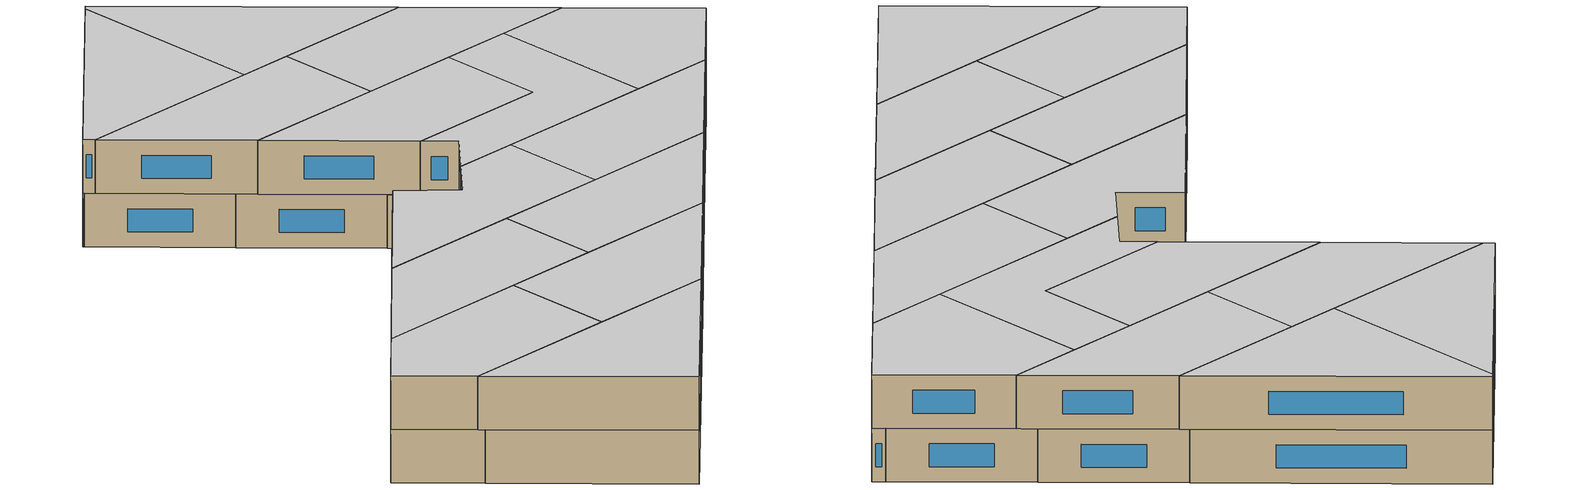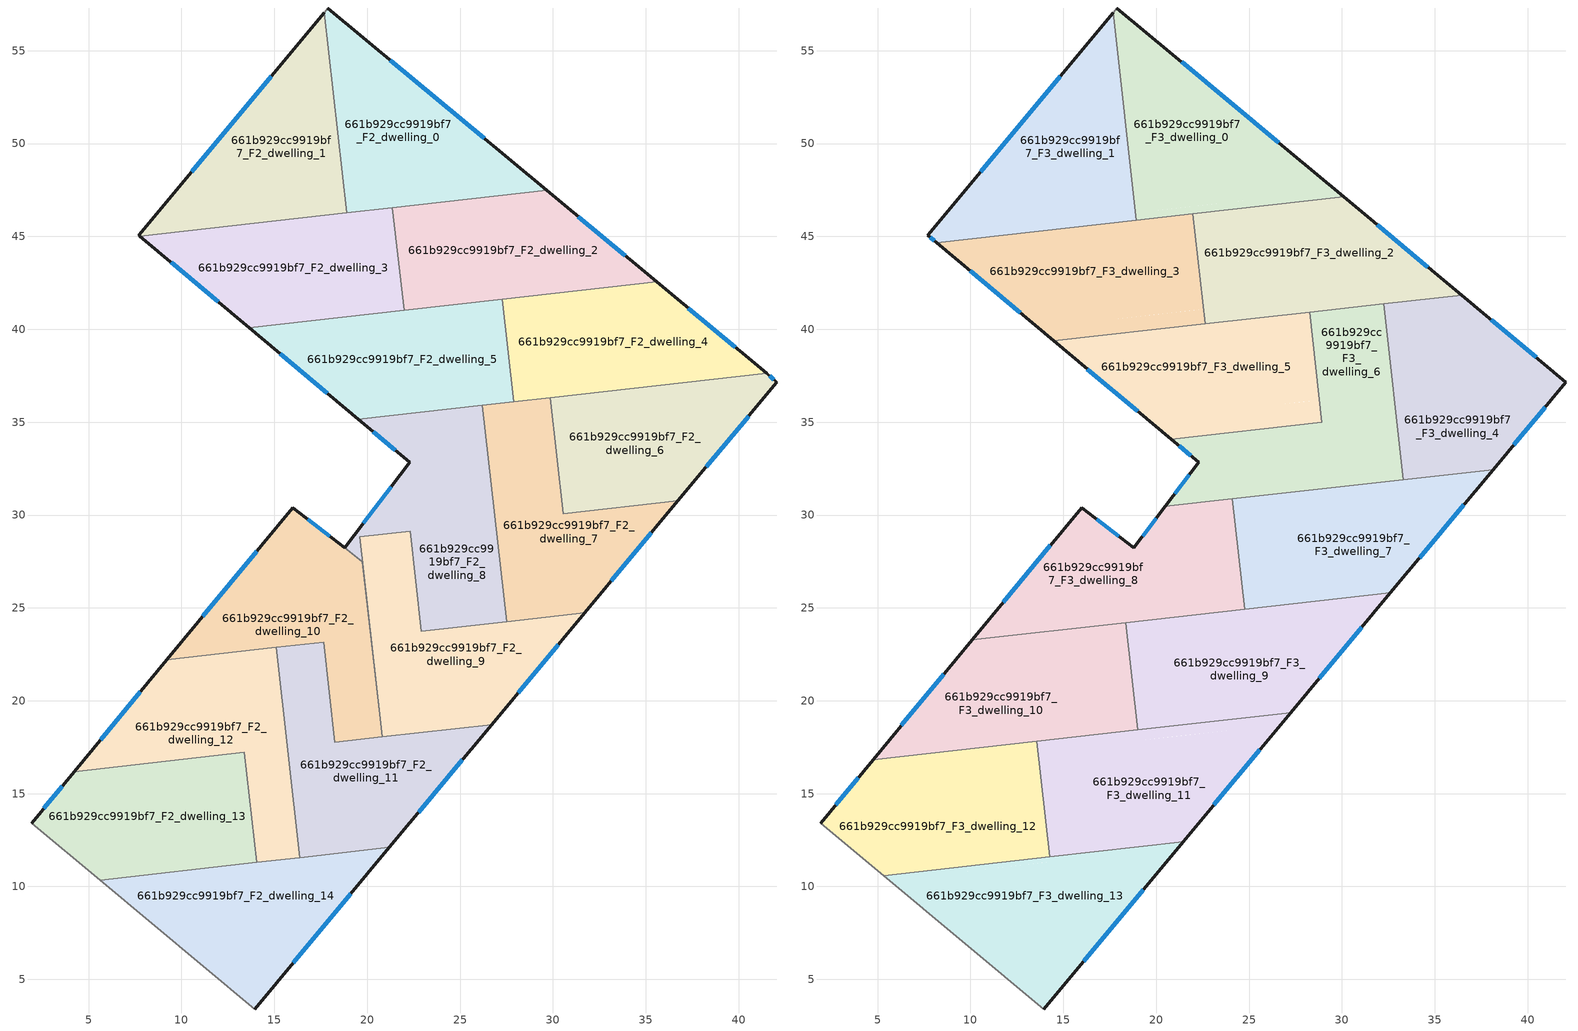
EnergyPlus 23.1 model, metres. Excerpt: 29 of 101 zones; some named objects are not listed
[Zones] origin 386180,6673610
661b929cc9919bf7_F2_dwelling_0
 floor to 661b929cc9919bf7_F1_dwelling_0 (EU_floor_Construction): 29.67,47.48 18.89,46.27 17.68,57.05 17.89,57.3 z6
 wall outside (EU_wall_Construction): 29.67,47.48 17.89,57.3 z6:9
 wall to 661b929cc9919bf7_F2_dwelling_1 (EU_wall_Construction): 17.68,57.05 18.89,46.27 z6:9
 wall adiabatic (EU_wall_Construction): 17.89,57.3 17.68,57.05 z6:9
 wall to 661b929cc9919bf7_F2_dwelling_2 (EU_wall_Construction): 21.36,46.55 29.67,47.48 z6:9
 wall to 661b929cc9919bf7_F2_dwelling_3 (EU_wall_Construction): 18.89,46.27 21.36,46.55 z6:9
 window (EU_Window_Construction): 26.31,50.29 21.25,54.5 z6.86:8.14
661b929cc9919bf7_F2_dwelling_1
 floor to 661b929cc9919bf7_F1_dwelling_1 (EU_floor_Construction): 17.68,57.05 18.89,46.27 7.77,45.02 7.7,45.07 z6
 wall outside (EU_wall_Construction): 17.68,57.05 7.7,45.07 7.77,45.02 z6:9
 wall to 661b929cc9919bf7_F2_dwelling_3 (EU_wall_Construction): 7.77,45.02 18.89,46.27 z6:9
 window (EU_Window_Construction): 14.83,53.63 10.55,48.49 z6.86:8.14
661b929cc9919bf7_F2_dwelling_10
 floor to 661b929cc9919bf7_F1_dwelling_10 (EU_floor_Construction): 19.74,27.49 20.8,18.05 18.26,17.77 17.66,23.16 9.2,22.21 15.99,30.4 z6
 wall outside (EU_wall_Construction): 18.79,28.23 15.99,30.4 9.2,22.21 z6:9
 wall to 661b929cc9919bf7_F2_dwelling_11 (EU_wall_Construction): 15.1,22.87 17.66,23.16 18.26,17.77 20.8,18.05 z6:9
 wall to 661b929cc9919bf7_F2_dwelling_8 (EU_wall_Construction): 20.69,19.04 19.74,27.49 18.79,28.23 z6:9
 wall to 661b929cc9919bf7_F2_dwelling_12 (EU_wall_Construction): 9.2,22.21 15.1,22.87 z6:9
 wall to 661b929cc9919bf7_F2_dwelling_9 (EU_wall_Construction): 20.8,18.05 20.7,19.04 z6:9
 window (EU_Window_Construction): 14.05,28.06 11.14,24.55 / 17.99,28.85 16.79,29.78 z6.86:8.14
661b929cc9919bf7_F2_dwelling_11
 floor to 661b929cc9919bf7_F1_dwelling_11 (EU_floor_Construction): 26.7,18.72 21.19,12.1 16.37,11.56 15.1,22.87 17.66,23.16 18.26,17.77 z6
 wall outside (EU_wall_Construction): 21.19,12.1 26.7,18.72 z6:9
 wall to 661b929cc9919bf7_F2_dwelling_12 (EU_wall_Construction): 15.1,22.87 16.37,11.56 z6:9
 wall to 661b929cc9919bf7_F2_dwelling_14 (EU_wall_Construction): 16.37,11.56 21.19,12.1 z6:9
 wall to 661b929cc9919bf7_F2_dwelling_9 (EU_wall_Construction): 26.7,18.72 20.81,18.05 z6:9
 window (EU_Window_Construction): 22.77,13.99 25.13,16.83 z6.86:8.14
661b929cc9919bf7_F2_dwelling_12
 floor to 661b929cc9919bf7_F1_dwelling_12 (EU_floor_Construction): 15.1,22.87 16.37,11.56 14.05,11.29 13.38,17.22 4.22,16.19 9.2,22.21 z6
 wall outside (EU_wall_Construction): 9.2,22.21 4.22,16.19 z6:9
 wall to 661b929cc9919bf7_F2_dwelling_13 (EU_wall_Construction): 4.22,16.19 13.38,17.22 14.05,11.29 z6:9
 wall to 661b929cc9919bf7_F2_dwelling_14 (EU_wall_Construction): 14.05,11.29 16.37,11.56 z6:9
 window (EU_Window_Construction): 7.78,20.49 5.64,17.91 z6.86:8.14
661b929cc9919bf7_F2_dwelling_13
 floor to 661b929cc9919bf7_F1_dwelling_13 (EU_floor_Construction): 13.38,17.22 14.05,11.29 5.61,10.35 1.93,13.42 4.22,16.19 z6
 wall outside (EU_wall_Construction): 4.22,16.19 1.93,13.42 z6:9
 wall adiabatic (EU_wall_Construction): 1.93,13.42 5.61,10.35 z6:9
 wall to 661b929cc9919bf7_F2_dwelling_14 (EU_wall_Construction): 5.61,10.35 14.05,11.29 z6:9
 window (EU_Window_Construction): 3.57,15.4 2.58,14.21 z6.86:8.14
661b929cc9919bf7_F2_dwelling_14
 floor to 661b929cc9919bf7_F1_dwelling_14 (EU_floor_Construction): 21.19,12.1 13.95,3.4 5.61,10.35 z6
 wall outside (EU_wall_Construction): 13.95,3.4 21.19,12.1 z6:9
 wall adiabatic (EU_wall_Construction): 5.61,10.35 13.95,3.4 z6:9
 window (EU_Window_Construction): 16.02,5.89 19.12,9.61 z6.86:8.14
661b929cc9919bf7_F2_dwelling_2
 floor to 661b929cc9919bf7_F1_dwelling_2 (EU_floor_Construction): 35.59,42.55 21.98,41.02 21.36,46.55 29.67,47.48 z6
 wall outside (EU_wall_Construction): 35.59,42.55 29.67,47.48 z6:9
 wall to 661b929cc9919bf7_F2_dwelling_3 (EU_wall_Construction): 21.36,46.55 21.98,41.02 z6:9
 wall to 661b929cc9919bf7_F2_dwelling_4 (EU_wall_Construction): 27.26,41.61 35.59,42.55 z6:9
 wall to 661b929cc9919bf7_F2_dwelling_5 (EU_wall_Construction): 21.98,41.02 27.26,41.61 z6:9
 window (EU_Window_Construction): 33.9,43.96 31.36,46.07 z6.86:8.14
661b929cc9919bf7_F2_dwelling_3
 floor to 661b929cc9919bf7_F1_dwelling_3 (EU_floor_Construction): 21.36,46.55 21.98,41.02 13.65,40.08 7.77,45.02 z6
 wall outside (EU_wall_Construction): 7.77,45.02 13.65,40.08 z6:9
 wall to 661b929cc9919bf7_F2_dwelling_5 (EU_wall_Construction): 13.65,40.08 21.98,41.02 z6:9
 window (EU_Window_Construction): 9.45,43.61 11.97,41.49 z6.86:8.14
661b929cc9919bf7_F2_dwelling_4
 floor to 661b929cc9919bf7_F1_dwelling_4 (EU_floor_Construction): 41.51,37.62 27.88,36.09 27.26,41.61 35.59,42.55 z6
 wall outside (EU_wall_Construction): 41.51,37.62 35.59,42.55 z6:9
 wall to 661b929cc9919bf7_F2_dwelling_5 (EU_wall_Construction): 27.26,41.61 27.88,36.09 z6:9
 wall to 661b929cc9919bf7_F2_dwelling_6 (EU_wall_Construction): 29.85,36.31 41.51,37.62 z6:9
 wall to 661b929cc9919bf7_F2_dwelling_7 (EU_wall_Construction): 27.88,36.09 29.85,36.31 z6:9
 window (EU_Window_Construction): 39.82,39.03 37.28,41.14 z6.86:8.14
661b929cc9919bf7_F2_dwelling_5
 floor to 661b929cc9919bf7_F1_dwelling_5 (EU_floor_Construction): 27.26,41.61 27.88,36.09 19.52,35.15 13.65,40.08 z6
 wall outside (EU_wall_Construction): 13.65,40.08 19.52,35.15 z6:9
 wall to 661b929cc9919bf7_F2_dwelling_8 (EU_wall_Construction): 19.52,35.15 26.21,35.9 z6:9
 wall to 661b929cc9919bf7_F2_dwelling_7 (EU_wall_Construction): 26.21,35.9 27.88,36.09 z6:9
 window (EU_Window_Construction): 15.33,38.67 17.85,36.56 z6.86:8.14
 ceiling adiabatic (EU_roof_Construction): 27.88,36.09 27.35,40.82 14.49,39.38 19.52,35.15 z9
661b929cc9919bf7_F2_dwelling_6
 floor to 661b929cc9919bf7_F1_dwelling_6 (EU_floor_Construction): 42.06,37.16 36.73,30.76 30.56,30.07 29.85,36.31 41.51,37.62 z6
 wall outside (EU_wall_Construction): 36.73,30.76 42.06,37.16 41.51,37.62 z6:9
 wall to 661b929cc9919bf7_F2_dwelling_7 (EU_wall_Construction): 29.85,36.31 30.56,30.07 36.73,30.76 z6:9
 window (EU_Window_Construction): 38.25,32.59 40.54,35.33 / 41.9,37.29 41.66,37.49 z6.86:8.14
661b929cc9919bf7_F2_dwelling_7
 floor to 661b929cc9919bf7_F1_dwelling_7 (EU_floor_Construction): 36.73,30.76 31.71,24.74 27.51,24.26 26.21,35.9 29.85,36.31 30.56,30.07 z6
 wall outside (EU_wall_Construction): 31.71,24.74 36.73,30.76 z6:9
 wall to 661b929cc9919bf7_F2_dwelling_8 (EU_wall_Construction): 26.21,35.9 27.51,24.26 z6:9
 wall to 661b929cc9919bf7_F2_dwelling_9 (EU_wall_Construction): 27.51,24.26 31.71,24.74 z6:9
 window (EU_Window_Construction): 33.15,26.46 35.3,29.04 z6.86:8.14
661b929cc9919bf7_F2_dwelling_8
 floor to 661b929cc9919bf7_F1_dwelling_8 (EU_floor_Construction): 26.21,35.9 27.51,24.26 22.92,23.75 22.32,29.14 19.6,28.83 20.69,19.04 19.74,27.49 18.79,28.23 22.29,32.83 19.52,35.15 z6
 wall outside (EU_wall_Construction): 19.52,35.15 22.29,32.83 18.79,28.23 z6:9
 wall to 661b929cc9919bf7_F2_dwelling_9 (EU_wall_Construction): 20.7,19.04 19.6,28.83 22.32,29.14 22.92,23.75 27.51,24.26 z6:9
 window (EU_Window_Construction): 21.29,31.52 19.79,29.55 / 20.31,34.49 21.5,33.5 z6.86:8.14
661b929cc9919bf7_F2_dwelling_9
 floor to 661b929cc9919bf7_F1_dwelling_9 (EU_floor_Construction): 31.71,24.74 26.7,18.72 20.8,18.05 20.7,19.04 19.6,28.83 22.32,29.14 22.92,23.75 z6
 wall outside (EU_wall_Construction): 26.7,18.72 31.71,24.74 z6:9
 window (EU_Window_Construction): 28.13,20.44 30.28,23.02 z6.86:8.14
 ceiling adiabatic (EU_roof_Construction): 26.7,18.72 27.24,19.36 20.74,18.63 20.8,18.05 z9
661b929cc9919bf7_F3_dwelling_0
 floor to 661b929cc9919bf7_F2_dwelling_0 (EU_floor_Construction): 29.67,47.48 18.89,46.27 17.68,57.05 17.89,57.3 z9
 floor to 661b929cc9919bf7_F2_dwelling_2 (EU_floor_Construction): 30.1,47.13 21.4,46.15 21.36,46.55 29.67,47.48 z9
 floor to 661b929cc9919bf7_F2_dwelling_3 (EU_floor_Construction): 21.36,46.55 21.4,46.15 18.93,45.87 18.89,46.27 z9
 wall outside (EU_wall_Construction): 30.1,47.13 17.89,57.3 z9:12
 wall to 661b929cc9919bf7_F3_dwelling_1 (EU_wall_Construction): 17.68,57.05 18.93,45.87 z9:12
 wall adiabatic (EU_wall_Construction): 17.89,57.3 17.68,57.05 z9:12
 wall to 661b929cc9919bf7_F3_dwelling_2 (EU_wall_Construction): 21.97,46.21 30.1,47.13 z9:12
 wall to 661b929cc9919bf7_F3_dwelling_3 (EU_wall_Construction): 18.93,45.87 21.97,46.21 z9:12
 window (EU_Window_Construction): 26.61,50.03 21.37,54.39 z9.86:11.14
 ceiling to 661b929cc9919bf7_F4_dwelling_0 (EU_floor_Construction): 30.1,47.13 17.89,57.3 17.68,57.05 18.93,45.87 z12
661b929cc9919bf7_F3_dwelling_1
 floor to 661b929cc9919bf7_F2_dwelling_1 (EU_floor_Construction): 17.68,57.05 18.89,46.27 7.77,45.02 7.7,45.07 z9
 floor to 661b929cc9919bf7_F2_dwelling_3 (EU_floor_Construction): 18.89,46.27 18.93,45.87 8.19,44.66 7.77,45.02 z9
 wall outside (EU_wall_Construction): 17.68,57.05 7.7,45.07 8.19,44.66 z9:12
 wall to 661b929cc9919bf7_F3_dwelling_3 (EU_wall_Construction): 8.19,44.66 18.93,45.87 z9:12
 window (EU_Window_Construction): 14.83,53.63 10.55,48.49 / 7.84,44.95 8.05,44.78 z9.86:11.14
 ceiling to 661b929cc9919bf7_F4_dwelling_1 (EU_floor_Construction): 18.93,45.87 17.68,57.05 7.7,45.07 8.19,44.66 z12
661b929cc9919bf7_F3_dwelling_10
 floor to 661b929cc9919bf7_F2_dwelling_12 (EU_floor_Construction): 15.1,22.87 15.64,18.06 4.76,16.83 9.2,22.21 z9
 floor to 661b929cc9919bf7_F2_dwelling_10 (EU_floor_Construction): 18.35,24.21 19,18.43 18.2,18.35 17.66,23.16 9.2,22.21 10.09,23.28 z9
 floor to 661b929cc9919bf7_F2_dwelling_11 (EU_floor_Construction): 17.66,23.16 18.2,18.35 15.64,18.06 15.1,22.87 z9
 wall outside (EU_wall_Construction): 10.09,23.28 4.76,16.83 z9:12
 wall to 661b929cc9919bf7_F3_dwelling_9 (EU_wall_Construction): 19,18.43 18.35,24.21 z9:12
 wall to 661b929cc9919bf7_F3_dwelling_8 (EU_wall_Construction): 18.35,24.21 10.09,23.28 z9:12
 wall to 661b929cc9919bf7_F3_dwelling_12 (EU_wall_Construction): 4.76,16.83 13.56,17.82 z9:12
 wall to 661b929cc9919bf7_F3_dwelling_11 (EU_wall_Construction): 13.56,17.82 19,18.43 z9:12
 window (EU_Window_Construction): 8.57,21.44 6.28,18.68 z9.86:11.14
 ceiling to 661b929cc9919bf7_F4_dwelling_10 (EU_floor_Construction): 19,18.43 18.35,24.21 10.09,23.28 4.76,16.83 z12
661b929cc9919bf7_F3_dwelling_11
 floor to 661b929cc9919bf7_F2_dwelling_11 (EU_floor_Construction): 26.7,18.72 21.44,12.4 16.34,11.83 15.64,18.06 18.2,18.35 18.26,17.77 z9
 floor to 661b929cc9919bf7_F2_dwelling_12 (EU_floor_Construction): 15.64,18.06 16.34,11.83 14.27,11.6 13.56,17.82 z9
 floor to 661b929cc9919bf7_F2_dwelling_10 (EU_floor_Construction): 20.74,18.63 20.8,18.05 18.26,17.77 18.2,18.35 z9
 floor adiabatic (EU_floor_Construction): 27.24,19.36 26.7,18.72 20.8,18.05 20.74,18.63 z9
 wall outside (EU_wall_Construction): 21.45,12.4 27.24,19.36 z9:12
 wall to 661b929cc9919bf7_F3_dwelling_12 (EU_wall_Construction): 13.56,17.82 14.27,11.6 z9:12
 wall to 661b929cc9919bf7_F3_dwelling_13 (EU_wall_Construction): 14.27,11.6 21.45,12.4 z9:12
 wall to 661b929cc9919bf7_F3_dwelling_9 (EU_wall_Construction): 27.24,19.36 19,18.44 z9:12
 window (EU_Window_Construction): 23.1,14.39 25.58,17.37 z9.86:11.14
 ceiling to 661b929cc9919bf7_F4_dwelling_11 (EU_floor_Construction): 21.45,12.4 27.24,19.36 13.56,17.82 14.27,11.6 z12
661b929cc9919bf7_F3_dwelling_12
 floor to 661b929cc9919bf7_F2_dwelling_13 (EU_floor_Construction): 13.38,17.22 14.02,11.57 5.32,10.59 1.93,13.42 4.22,16.19 z9
 floor to 661b929cc9919bf7_F2_dwelling_12 (EU_floor_Construction): 13.56,17.82 14.27,11.6 14.02,11.57 13.38,17.22 4.22,16.19 4.76,16.83 z9
 wall outside (EU_wall_Construction): 4.76,16.83 1.93,13.42 z9:12
 wall adiabatic (EU_wall_Construction): 1.93,13.42 5.32,10.59 z9:12
 wall to 661b929cc9919bf7_F3_dwelling_13 (EU_wall_Construction): 5.32,10.59 14.26,11.6 z9:12
 window (EU_Window_Construction): 3.95,15.86 2.74,14.39 z9.86:11.14
 ceiling to 661b929cc9919bf7_F4_dwelling_12 (EU_floor_Construction): 14.27,11.6 13.56,17.82 4.76,16.83 1.93,13.42 5.32,10.59 z12
661b929cc9919bf7_F3_dwelling_13
 floor to 661b929cc9919bf7_F2_dwelling_14 (EU_floor_Construction): 21.19,12.1 13.95,3.4 5.62,10.35 z9
 floor to 661b929cc9919bf7_F2_dwelling_13 (EU_floor_Construction): 14.02,11.57 14.05,11.3 5.62,10.35 5.32,10.59 z9
 floor to 661b929cc9919bf7_F2_dwelling_12 (EU_floor_Construction): 16.34,11.83 16.37,11.56 14.05,11.3 14.02,11.57 z9
 floor to 661b929cc9919bf7_F2_dwelling_11 (EU_floor_Construction): 21.44,12.4 21.19,12.1 16.37,11.56 16.34,11.83 z9
 wall outside (EU_wall_Construction): 13.95,3.4 21.45,12.4 z9:12
 wall adiabatic (EU_wall_Construction): 5.32,10.59 13.95,3.4 z9:12
 window (EU_Window_Construction): 16.09,5.97 19.3,9.83 z9.86:11.14
 ceiling to 661b929cc9919bf7_F4_dwelling_13 (EU_floor_Construction): 13.95,3.4 21.45,12.4 5.32,10.59 z12
661b929cc9919bf7_F3_dwelling_2
 floor to 661b929cc9919bf7_F2_dwelling_2 (EU_floor_Construction): 35.59,42.55 22.55,41.08 21.97,46.21 30.1,47.13 z9
 floor to 661b929cc9919bf7_F2_dwelling_4 (EU_floor_Construction): 36.44,41.84 27.35,40.82 27.26,41.61 35.59,42.55 z9
 floor to 661b929cc9919bf7_F2_dwelling_5 (EU_floor_Construction): 27.26,41.61 27.35,40.82 22.64,40.29 22.55,41.08 z9
 wall outside (EU_wall_Construction): 36.44,41.84 30.1,47.13 z9:12
 wall to 661b929cc9919bf7_F3_dwelling_3 (EU_wall_Construction): 21.97,46.21 22.64,40.29 z9:12
 wall to 661b929cc9919bf7_F3_dwelling_5 (EU_wall_Construction): 22.64,40.29 28.26,40.92 z9:12
 wall to 661b929cc9919bf7_F3_dwelling_4 (EU_wall_Construction): 32.24,41.37 36.44,41.84 z9:12
 wall to 661b929cc9919bf7_F3_dwelling_6 (EU_wall_Construction): 28.26,40.92 32.24,41.37 z9:12
 window (EU_Window_Construction): 34.63,43.35 31.91,45.62 z9.86:11.14
 ceiling to 661b929cc9919bf7_F4_dwelling_2 (EU_floor_Construction): 36.44,41.84 30.1,47.13 21.97,46.21 22.64,40.29 z12
661b929cc9919bf7_F3_dwelling_3
 floor to 661b929cc9919bf7_F2_dwelling_3 (EU_floor_Construction): 21.4,46.15 21.98,41.02 13.65,40.08 8.19,44.66 z9
 floor to 661b929cc9919bf7_F2_dwelling_5 (EU_floor_Construction): 22.55,41.08 22.64,40.29 14.49,39.38 13.65,40.08 z9
 floor to 661b929cc9919bf7_F2_dwelling_2 (EU_floor_Construction): 21.97,46.21 22.55,41.08 21.98,41.02 21.4,46.15 z9
 wall outside (EU_wall_Construction): 8.19,44.66 14.49,39.38 z9:12
 wall to 661b929cc9919bf7_F3_dwelling_5 (EU_wall_Construction): 14.49,39.38 22.64,40.29 z9:12
 window (EU_Window_Construction): 9.99,43.15 12.69,40.89 z9.86:11.14
 ceiling to 661b929cc9919bf7_F4_dwelling_3 (EU_floor_Construction): 22.64,40.29 21.97,46.21 8.19,44.66 14.49,39.38 z12
661b929cc9919bf7_F3_dwelling_4
 floor to 661b929cc9919bf7_F2_dwelling_4 (EU_floor_Construction): 41.5,37.62 32.78,36.64 32.24,41.37 36.44,41.84 z9
 floor to 661b929cc9919bf7_F2_dwelling_6 (EU_floor_Construction): 42.06,37.16 38.14,32.45 33.31,31.91 32.78,36.64 41.5,37.62 z9
 wall outside (EU_wall_Construction): 38.14,32.45 42.06,37.16 36.44,41.84 z9:12
 wall to 661b929cc9919bf7_F3_dwelling_6 (EU_wall_Construction): 32.24,41.37 33.31,31.91 z9:12
 wall to 661b929cc9919bf7_F3_dwelling_7 (EU_wall_Construction): 33.31,31.91 38.14,32.45 z9:12
 window (EU_Window_Construction): 39.26,33.8 40.94,35.82 / 40.45,38.5 38.05,40.51 z9.86:11.14
 ceiling to 661b929cc9919bf7_F4_dwelling_4 (EU_floor_Construction): 38.14,32.45 42.06,37.16 36.44,41.84 32.24,41.37 33.31,31.91 z12
661b929cc9919bf7_F3_dwelling_5
 floor to 661b929cc9919bf7_F2_dwelling_7 (EU_floor_Construction): 28.79,36.19 28.92,34.99 26.34,34.7 26.21,35.9 z9
 floor to 661b929cc9919bf7_F2_dwelling_4 (EU_floor_Construction): 28.26,40.92 28.79,36.19 27.88,36.09 27.35,40.82 z9
 floor to 661b929cc9919bf7_F2_dwelling_8 (EU_floor_Construction): 26.21,35.9 26.34,34.7 20.8,34.08 19.52,35.15 z9
 floor adiabatic (EU_floor_Construction): 27.35,40.82 27.88,36.09 19.52,35.15 14.49,39.38 z9
 wall outside (EU_wall_Construction): 14.49,39.38 20.8,34.08 z9:12
 wall to 661b929cc9919bf7_F3_dwelling_6 (EU_wall_Construction): 20.8,34.08 28.92,34.99 28.26,40.92 z9:12
 window (EU_Window_Construction): 16.29,37.86 19,35.59 z9.86:11.14
 ceiling to 661b929cc9919bf7_F4_dwelling_5 (EU_floor_Construction): 28.92,34.99 28.26,40.92 14.49,39.38 20.8,34.08 z12
661b929cc9919bf7_F3_dwelling_6
 floor to 661b929cc9919bf7_F2_dwelling_6 (EU_floor_Construction): 32.78,36.64 33.31,31.91 30.39,31.58 29.85,36.31 z9
 floor to 661b929cc9919bf7_F2_dwelling_7 (EU_floor_Construction): 29.85,36.31 30.39,31.58 26.74,31.17 26.34,34.7 28.92,34.99 28.79,36.19 z9
 floor to 661b929cc9919bf7_F2_dwelling_4 (EU_floor_Construction): 32.25,41.37 32.78,36.64 28.79,36.19 28.26,40.92 z9
 floor to 661b929cc9919bf7_F2_dwelling_8 (EU_floor_Construction): 26.34,34.7 26.74,31.17 20.49,30.47 22.29,32.83 20.8,34.08 z9
 wall outside (EU_wall_Construction): 20.8,34.08 22.29,32.83 20.49,30.47 z9:12
 wall to 661b929cc9919bf7_F3_dwelling_8 (EU_wall_Construction): 20.49,30.47 24.09,30.87 z9:12
 wall to 661b929cc9919bf7_F3_dwelling_7 (EU_wall_Construction): 24.09,30.87 33.31,31.91 z9:12
 window (EU_Window_Construction): 21.77,32.16 21,31.14 / 21.23,33.72 21.86,33.19 z9.86:11.14
 ceiling to 661b929cc9919bf7_F4_dwelling_6 (EU_floor_Construction): 33.31,31.91 32.24,41.37 28.26,40.92 28.92,34.99 20.8,34.08 22.29,32.83 20.49,30.47 z12
661b929cc9919bf7_F3_dwelling_7
 floor to 661b929cc9919bf7_F2_dwelling_7 (EU_floor_Construction): 36.73,30.76 32.61,25.81 27.4,25.23 26.74,31.17 30.39,31.58 30.56,30.07 z9
 floor to 661b929cc9919bf7_F2_dwelling_6 (EU_floor_Construction): 38.14,32.45 36.73,30.76 30.56,30.07 30.39,31.58 z9
 floor to 661b929cc9919bf7_F2_dwelling_8 (EU_floor_Construction): 26.74,31.17 27.4,25.23 24.76,24.93 24.09,30.87 z9
 wall outside (EU_wall_Construction): 32.61,25.81 38.14,32.45 z9:12
 wall to 661b929cc9919bf7_F3_dwelling_8 (EU_wall_Construction): 24.09,30.87 24.76,24.93 z9:12
 wall to 661b929cc9919bf7_F3_dwelling_9 (EU_wall_Construction): 24.76,24.93 32.61,25.81 z9:12
 window (EU_Window_Construction): 34.19,27.71 36.56,30.55 z9.86:11.14
 ceiling to 661b929cc9919bf7_F4_dwelling_7 (EU_floor_Construction): 32.61,25.81 38.14,32.45 24.09,30.87 24.76,24.93 z12
661b929cc9919bf7_F3_dwelling_8
 floor to 661b929cc9919bf7_F2_dwelling_10 (EU_floor_Construction): 19.74,27.49 20.09,24.4 10.09,23.28 15.99,30.4 z9
 floor to 661b929cc9919bf7_F2_dwelling_8 (EU_floor_Construction): 24.09,30.87 24.76,24.93 22.81,24.71 22.32,29.14 19.6,28.83 20.04,24.9 19.74,27.49 19.39,27.76 18.79,28.23 20.49,30.47 z9
 floor to 661b929cc9919bf7_F2_dwelling_9 (EU_floor_Construction): 22.32,29.14 22.81,24.71 20.1,24.4 19.6,28.83 z9
 wall outside (EU_wall_Construction): 20.49,30.47 18.79,28.23 15.99,30.4 10.09,23.28 z9:12
 wall to 661b929cc9919bf7_F3_dwelling_9 (EU_wall_Construction): 18.35,24.21 24.76,24.93 z9:12
 window (EU_Window_Construction): 14.3,28.37 11.78,25.31 / 17.99,28.85 16.79,29.78 / 20,29.83 19.28,28.87 z9.86:11.14
 ceiling to 661b929cc9919bf7_F4_dwelling_8 (EU_floor_Construction): 24.76,24.93 24.09,30.87 20.49,30.47 18.79,28.23 15.99,30.4 10.09,23.28 z12
661b929cc9919bf7_F3_dwelling_9
 floor to 661b929cc9919bf7_F2_dwelling_9 (EU_floor_Construction): 31.71,24.74 27.24,19.36 20.74,18.63 20.7,19.04 20.1,24.4 22.81,24.71 22.92,23.75 z9
 floor to 661b929cc9919bf7_F2_dwelling_7 (EU_floor_Construction): 32.61,25.81 31.71,24.74 27.51,24.26 27.4,25.23 z9
 floor to 661b929cc9919bf7_F2_dwelling_10 (EU_floor_Construction): 20.09,24.4 20.74,18.63 19,18.43 18.35,24.21 z9
 floor to 661b929cc9919bf7_F2_dwelling_8 (EU_floor_Construction): 27.4,25.23 27.51,24.26 22.92,23.75 22.81,24.71 z9
 wall outside (EU_wall_Construction): 27.24,19.36 32.61,25.81 z9:12
 window (EU_Window_Construction): 28.77,21.2 31.07,23.97 z9.86:11.14
 ceiling to 661b929cc9919bf7_F4_dwelling_9 (EU_floor_Construction): 27.24,19.36 32.61,25.81 18.35,24.21 19,18.43 z12
[Building]
EU S2 Campaign: North Axis=0; Terrain=City; Solar Distribution=FullExterior
[Site:Location]
Helsinki-Vantaa.AP: Latitude=60.317; Longitude=24.963; Time Zone=2; Elevation=54.6
[SizingPeriod:WeatherFileDays]
AnnualSizingPeriod: Begin Month=1; Begin Day of Month=1; End Month=12; End Day of Month=31; Day of Week for Start Day=Monday; Use Weather File Daylight Saving Period=No; Use Weather File Rain and Snow Indicators=No
[MATERIAL]
EU_InternalMass_Material: Roughness=MediumRough; Thickness=0.1; Conductivity=1; Density=1800; Specific Heat=900; Thermal Absorptance=0.9; Solar Absorptance=0.7; Visible Absorptance=0.7
[MATERIAL:NOMASS] Roughness=MediumRough; Thermal Absorptance=0.9; Solar Absorptance=0.7; Visible Absorptance=0.7
Name | Thermal Resistance
EU_wall_NoMass | 1.10183
EU_roof_NoMass; EU_floor_NoMass | 1.70606
[WINDOWMATERIAL:SIMPLEGLAZINGSYSTEM]
EU_Window_SimpleGlazing: UFactor=3.11035; Solar Heat Gain Coefficient=0.8; Visible Transmittance=0.8
[CONSTRUCTION]
EU_wall_Construction: EU_wall_NoMass
EU_roof_Construction: EU_roof_NoMass
EU_floor_Construction: EU_floor_NoMass
EU_Window_Construction: EU_Window_SimpleGlazing
EU_InternalMass_Construction: EU_InternalMass_Material
[ZONE] Type=1; Multiplier=1; Ceiling Height=autocalculate; Floor Area=autocalculate; Part of Total Floor Area=Yes
Name | Volume
661b929cc9919bf7_F2_dwelling_0 | 184.131
661b929cc9919bf7_F3_dwelling_0 | 197.306
661b929cc9919bf7_F2_dwelling_1 | 184.14
661b929cc9919bf7_F3_dwelling_1 | 197.28
661b929cc9919bf7_F2_dwelling_10 | 185.04
661b929cc9919bf7_F3_dwelling_10; 661b929cc9919bf7_F3_dwelling_3 | 197.274
661b929cc9919bf7_F2_dwelling_11 | 184.123
661b929cc9919bf7_F3_dwelling_11 | 197.284
661b929cc9919bf7_F2_dwelling_12 | 184.126
661b929cc9919bf7_F3_dwelling_12 | 197.295
661b929cc9919bf7_F2_dwelling_13 | 184.119
661b929cc9919bf7_F3_dwelling_13 | 197.289
661b929cc9919bf7_F2_dwelling_14 | 184.144
661b929cc9919bf7_F2_dwelling_2 | 184.136
661b929cc9919bf7_F3_dwelling_2; 661b929cc9919bf7_F3_dwelling_5 | 197.272
661b929cc9919bf7_F2_dwelling_3 | 184.151
661b929cc9919bf7_F2_dwelling_4; 661b929cc9919bf7_F2_dwelling_7 | 184.129
661b929cc9919bf7_F3_dwelling_4 | 196.968
661b929cc9919bf7_F2_dwelling_5 | 184.134
661b929cc9919bf7_F2_dwelling_6 | 178.165
661b929cc9919bf7_F3_dwelling_6 | 196.979
661b929cc9919bf7_F3_dwelling_7 | 197.591
661b929cc9919bf7_F2_dwelling_8 | 186.396
661b929cc9919bf7_F3_dwelling_8 | 197.573
661b929cc9919bf7_F2_dwelling_9 | 186.957
661b929cc9919bf7_F3_dwelling_9 | 197.277
[INTERNALMASS] Construction=EU_InternalMass_Construction
Name | Zone or ZoneList | Surface Area
661b929cc9919bf7_F2_dwelling_0_EU_InternalMass | 661b929cc9919bf7_F2_dwelling_0 | 61.3775
661b929cc9919bf7_F2_dwelling_1_EU_InternalMass | 661b929cc9919bf7_F2_dwelling_1 | 61.3808
661b929cc9919bf7_F2_dwelling_2_EU_InternalMass | 661b929cc9919bf7_F2_dwelling_2 | 61.3784
661b929cc9919bf7_F2_dwelling_3_EU_InternalMass | 661b929cc9919bf7_F2_dwelling_3 | 61.3838
661b929cc9919bf7_F2_dwelling_4_EU_InternalMass | 661b929cc9919bf7_F2_dwelling_4 | 61.3746
661b929cc9919bf7_F2_dwelling_5_EU_InternalMass | 661b929cc9919bf7_F2_dwelling_5 | 61.3785
661b929cc9919bf7_F2_dwelling_6_EU_InternalMass | 661b929cc9919bf7_F2_dwelling_6 | 59.3865
661b929cc9919bf7_F2_dwelling_7_EU_InternalMass | 661b929cc9919bf7_F2_dwelling_7 | 61.3737
661b929cc9919bf7_F2_dwelling_8_EU_InternalMass | 661b929cc9919bf7_F2_dwelling_8 | 62.118
661b929cc9919bf7_F2_dwelling_9_EU_InternalMass | 661b929cc9919bf7_F2_dwelling_9 | 62.3206
661b929cc9919bf7_F2_dwelling_10_EU_InternalMass | 661b929cc9919bf7_F2_dwelling_10 | 61.683
661b929cc9919bf7_F2_dwelling_11_EU_InternalMass | 661b929cc9919bf7_F2_dwelling_11 | 61.3758
661b929cc9919bf7_F2_dwelling_12_EU_InternalMass | 661b929cc9919bf7_F2_dwelling_12 | 61.3761
661b929cc9919bf7_F2_dwelling_13_EU_InternalMass | 661b929cc9919bf7_F2_dwelling_13 | 61.3735
661b929cc9919bf7_F2_dwelling_14_EU_InternalMass | 661b929cc9919bf7_F2_dwelling_14 | 61.3813
661b929cc9919bf7_F3_dwelling_0_EU_InternalMass | 661b929cc9919bf7_F3_dwelling_0 | 65.7637
661b929cc9919bf7_F3_dwelling_1_EU_InternalMass | 661b929cc9919bf7_F3_dwelling_1 | 65.7606
661b929cc9919bf7_F3_dwelling_2_EU_InternalMass | 661b929cc9919bf7_F3_dwelling_2 | 65.7568
661b929cc9919bf7_F3_dwelling_3_EU_InternalMass | 661b929cc9919bf7_F3_dwelling_3 | 65.7572
661b929cc9919bf7_F3_dwelling_4_EU_InternalMass | 661b929cc9919bf7_F3_dwelling_4 | 65.6548
661b929cc9919bf7_F3_dwelling_5_EU_InternalMass | 661b929cc9919bf7_F3_dwelling_5 | 65.7572
661b929cc9919bf7_F3_dwelling_6_EU_InternalMass | 661b929cc9919bf7_F3_dwelling_6 | 65.6592
661b929cc9919bf7_F3_dwelling_7_EU_InternalMass | 661b929cc9919bf7_F3_dwelling_7 | 65.8635
661b929cc9919bf7_F3_dwelling_8_EU_InternalMass | 661b929cc9919bf7_F3_dwelling_8 | 65.8644
661b929cc9919bf7_F3_dwelling_9_EU_InternalMass | 661b929cc9919bf7_F3_dwelling_9 | 65.7608
661b929cc9919bf7_F3_dwelling_10_EU_InternalMass | 661b929cc9919bf7_F3_dwelling_10 | 65.7576
661b929cc9919bf7_F3_dwelling_11_EU_InternalMass | 661b929cc9919bf7_F3_dwelling_11 | 65.7608
661b929cc9919bf7_F3_dwelling_12_EU_InternalMass | 661b929cc9919bf7_F3_dwelling_12 | 65.7661
661b929cc9919bf7_F3_dwelling_13_EU_InternalMass | 661b929cc9919bf7_F3_dwelling_13 | 65.7628
[OTHEREQUIPMENT] Fuel Type=Electricity; Design Level Calculation Method=Watts/Area; Power per Zone Floor Area=1; Fraction Latent=0; Fraction Radiant=0; Fraction Lost=0; Carbon Dioxide Generation Rate=0; EndUse Subcategory=EU_Step8_InternalGains
Name | Zone or ZoneList or Space or SpaceList | Schedule
EU_Step8_InternalGain_661b929cc9919bf7_F2_dwelling_0_f000 | 661b929cc9919bf7_F2_dwelling_0 | EU_Step8_GainSchedule_661b929cc9919bf7_F2_dwelling_0_f000
EU_Step8_InternalGain_661b929cc9919bf7_F2_dwelling_1_f000 | 661b929cc9919bf7_F2_dwelling_1 | EU_Step8_GainSchedule_661b929cc9919bf7_F2_dwelling_1_f000
EU_Step8_InternalGain_661b929cc9919bf7_F2_dwelling_2_f000 | 661b929cc9919bf7_F2_dwelling_2 | EU_Step8_GainSchedule_661b929cc9919bf7_F2_dwelling_2_f000
EU_Step8_InternalGain_661b929cc9919bf7_F2_dwelling_3_f000 | 661b929cc9919bf7_F2_dwelling_3 | EU_Step8_GainSchedule_661b929cc9919bf7_F2_dwelling_3_f000
EU_Step8_InternalGain_661b929cc9919bf7_F2_dwelling_4_f000 | 661b929cc9919bf7_F2_dwelling_4 | EU_Step8_GainSchedule_661b929cc9919bf7_F2_dwelling_4_f000
EU_Step8_InternalGain_661b929cc9919bf7_F2_dwelling_5_f000 | 661b929cc9919bf7_F2_dwelling_5 | EU_Step8_GainSchedule_661b929cc9919bf7_F2_dwelling_5_f000
EU_Step8_InternalGain_661b929cc9919bf7_F2_dwelling_6_f000 | 661b929cc9919bf7_F2_dwelling_6 | EU_Step8_GainSchedule_661b929cc9919bf7_F2_dwelling_6_f000
EU_Step8_InternalGain_661b929cc9919bf7_F2_dwelling_7_f000 | 661b929cc9919bf7_F2_dwelling_7 | EU_Step8_GainSchedule_661b929cc9919bf7_F2_dwelling_7_f000
EU_Step8_InternalGain_661b929cc9919bf7_F2_dwelling_8_f000 | 661b929cc9919bf7_F2_dwelling_8 | EU_Step8_GainSchedule_661b929cc9919bf7_F2_dwelling_8_f000
EU_Step8_InternalGain_661b929cc9919bf7_F2_dwelling_9_f000 | 661b929cc9919bf7_F2_dwelling_9 | EU_Step8_GainSchedule_661b929cc9919bf7_F2_dwelling_9_f000
EU_Step8_InternalGain_661b929cc9919bf7_F2_dwelling_10_f000 | 661b929cc9919bf7_F2_dwelling_10 | EU_Step8_GainSchedule_661b929cc9919bf7_F2_dwelling_10_f000
EU_Step8_InternalGain_661b929cc9919bf7_F2_dwelling_11_f000 | 661b929cc9919bf7_F2_dwelling_11 | EU_Step8_GainSchedule_661b929cc9919bf7_F2_dwelling_11_f000
EU_Step8_InternalGain_661b929cc9919bf7_F2_dwelling_12_f000 | 661b929cc9919bf7_F2_dwelling_12 | EU_Step8_GainSchedule_661b929cc9919bf7_F2_dwelling_12_f000
EU_Step8_InternalGain_661b929cc9919bf7_F2_dwelling_13_f000 | 661b929cc9919bf7_F2_dwelling_13 | EU_Step8_GainSchedule_661b929cc9919bf7_F2_dwelling_13_f000
EU_Step8_InternalGain_661b929cc9919bf7_F2_dwelling_14_f000 | 661b929cc9919bf7_F2_dwelling_14 | EU_Step8_GainSchedule_661b929cc9919bf7_F2_dwelling_14_f000
EU_Step8_InternalGain_661b929cc9919bf7_F3_dwelling_0_f000 | 661b929cc9919bf7_F3_dwelling_0 | EU_Step8_GainSchedule_661b929cc9919bf7_F3_dwelling_0_f000
EU_Step8_InternalGain_661b929cc9919bf7_F3_dwelling_1_f000 | 661b929cc9919bf7_F3_dwelling_1 | EU_Step8_GainSchedule_661b929cc9919bf7_F3_dwelling_1_f000
EU_Step8_InternalGain_661b929cc9919bf7_F3_dwelling_2_f000 | 661b929cc9919bf7_F3_dwelling_2 | EU_Step8_GainSchedule_661b929cc9919bf7_F3_dwelling_2_f000
EU_Step8_InternalGain_661b929cc9919bf7_F3_dwelling_3_f000 | 661b929cc9919bf7_F3_dwelling_3 | EU_Step8_GainSchedule_661b929cc9919bf7_F3_dwelling_3_f000
EU_Step8_InternalGain_661b929cc9919bf7_F3_dwelling_4_f000 | 661b929cc9919bf7_F3_dwelling_4 | EU_Step8_GainSchedule_661b929cc9919bf7_F3_dwelling_4_f000
EU_Step8_InternalGain_661b929cc9919bf7_F3_dwelling_5_f000 | 661b929cc9919bf7_F3_dwelling_5 | EU_Step8_GainSchedule_661b929cc9919bf7_F3_dwelling_5_f000
EU_Step8_InternalGain_661b929cc9919bf7_F3_dwelling_6_f000 | 661b929cc9919bf7_F3_dwelling_6 | EU_Step8_GainSchedule_661b929cc9919bf7_F3_dwelling_6_f000
EU_Step8_InternalGain_661b929cc9919bf7_F3_dwelling_7_f000 | 661b929cc9919bf7_F3_dwelling_7 | EU_Step8_GainSchedule_661b929cc9919bf7_F3_dwelling_7_f000
EU_Step8_InternalGain_661b929cc9919bf7_F3_dwelling_8_f000 | 661b929cc9919bf7_F3_dwelling_8 | EU_Step8_GainSchedule_661b929cc9919bf7_F3_dwelling_8_f000
EU_Step8_InternalGain_661b929cc9919bf7_F3_dwelling_9_f000 | 661b929cc9919bf7_F3_dwelling_9 | EU_Step8_GainSchedule_661b929cc9919bf7_F3_dwelling_9_f000
EU_Step8_InternalGain_661b929cc9919bf7_F3_dwelling_10_f000 | 661b929cc9919bf7_F3_dwelling_10 | EU_Step8_GainSchedule_661b929cc9919bf7_F3_dwelling_10_f000
EU_Step8_InternalGain_661b929cc9919bf7_F3_dwelling_11_f000 | 661b929cc9919bf7_F3_dwelling_11 | EU_Step8_GainSchedule_661b929cc9919bf7_F3_dwelling_11_f000
EU_Step8_InternalGain_661b929cc9919bf7_F3_dwelling_12_f000 | 661b929cc9919bf7_F3_dwelling_12 | EU_Step8_GainSchedule_661b929cc9919bf7_F3_dwelling_12_f000
EU_Step8_InternalGain_661b929cc9919bf7_F3_dwelling_13_f000 | 661b929cc9919bf7_F3_dwelling_13 | EU_Step8_GainSchedule_661b929cc9919bf7_F3_dwelling_13_f000
[ZONEVENTILATION:DESIGNFLOWRATE] Schedule=EU_AlwaysOn; Design Flow Rate Calculation Method=AirChanges/Hour; Air Changes per Hour=0.756316; Ventilation Type=Natural; Fan Pressure Rise=0; Fan Total Efficiency=1; Constant Term Coefficient=1; Temperature Term Coefficient=0; Velocity Term Coefficient=0; Velocity Squared Term Coefficient=0; Minimum Indoor Temperature=-100; Maximum Indoor Temperature=100; Delta Temperature=-100; Minimum Outdoor Temperature=-100; Maximum Outdoor Temperature=100; Maximum Wind Speed=40
Name | Zone or ZoneList or Space or SpaceList
EU_ConstantAir_661b929cc9919bf7_F2_dwelling_0 | 661b929cc9919bf7_F2_dwelling_0
EU_ConstantAir_661b929cc9919bf7_F2_dwelling_1 | 661b929cc9919bf7_F2_dwelling_1
EU_ConstantAir_661b929cc9919bf7_F2_dwelling_2 | 661b929cc9919bf7_F2_dwelling_2
EU_ConstantAir_661b929cc9919bf7_F2_dwelling_3 | 661b929cc9919bf7_F2_dwelling_3
EU_ConstantAir_661b929cc9919bf7_F2_dwelling_4 | 661b929cc9919bf7_F2_dwelling_4
EU_ConstantAir_661b929cc9919bf7_F2_dwelling_5 | 661b929cc9919bf7_F2_dwelling_5
EU_ConstantAir_661b929cc9919bf7_F2_dwelling_6 | 661b929cc9919bf7_F2_dwelling_6
EU_ConstantAir_661b929cc9919bf7_F2_dwelling_7 | 661b929cc9919bf7_F2_dwelling_7
EU_ConstantAir_661b929cc9919bf7_F2_dwelling_8 | 661b929cc9919bf7_F2_dwelling_8
EU_ConstantAir_661b929cc9919bf7_F2_dwelling_9 | 661b929cc9919bf7_F2_dwelling_9
EU_ConstantAir_661b929cc9919bf7_F2_dwelling_10 | 661b929cc9919bf7_F2_dwelling_10
EU_ConstantAir_661b929cc9919bf7_F2_dwelling_11 | 661b929cc9919bf7_F2_dwelling_11
EU_ConstantAir_661b929cc9919bf7_F2_dwelling_12 | 661b929cc9919bf7_F2_dwelling_12
EU_ConstantAir_661b929cc9919bf7_F2_dwelling_13 | 661b929cc9919bf7_F2_dwelling_13
EU_ConstantAir_661b929cc9919bf7_F2_dwelling_14 | 661b929cc9919bf7_F2_dwelling_14
EU_ConstantAir_661b929cc9919bf7_F3_dwelling_0 | 661b929cc9919bf7_F3_dwelling_0
EU_ConstantAir_661b929cc9919bf7_F3_dwelling_1 | 661b929cc9919bf7_F3_dwelling_1
EU_ConstantAir_661b929cc9919bf7_F3_dwelling_2 | 661b929cc9919bf7_F3_dwelling_2
EU_ConstantAir_661b929cc9919bf7_F3_dwelling_3 | 661b929cc9919bf7_F3_dwelling_3
EU_ConstantAir_661b929cc9919bf7_F3_dwelling_4 | 661b929cc9919bf7_F3_dwelling_4
EU_ConstantAir_661b929cc9919bf7_F3_dwelling_5 | 661b929cc9919bf7_F3_dwelling_5
EU_ConstantAir_661b929cc9919bf7_F3_dwelling_6 | 661b929cc9919bf7_F3_dwelling_6
EU_ConstantAir_661b929cc9919bf7_F3_dwelling_7 | 661b929cc9919bf7_F3_dwelling_7
EU_ConstantAir_661b929cc9919bf7_F3_dwelling_8 | 661b929cc9919bf7_F3_dwelling_8
EU_ConstantAir_661b929cc9919bf7_F3_dwelling_9 | 661b929cc9919bf7_F3_dwelling_9
EU_ConstantAir_661b929cc9919bf7_F3_dwelling_10 | 661b929cc9919bf7_F3_dwelling_10
EU_ConstantAir_661b929cc9919bf7_F3_dwelling_11 | 661b929cc9919bf7_F3_dwelling_11
EU_ConstantAir_661b929cc9919bf7_F3_dwelling_12 | 661b929cc9919bf7_F3_dwelling_12
EU_ConstantAir_661b929cc9919bf7_F3_dwelling_13 | 661b929cc9919bf7_F3_dwelling_13
[HVACTEMPLATE:THERMOSTAT] Constant Heating Setpoint=20; Constant Cooling Setpoint=50
EU_HeatOnly_661b929cc9919bf7_F3_dwelling_8; EU_HeatOnly_661b929cc9919bf7_F3_dwelling_9; EU_HeatOnly_661b929cc9919bf7_F3_dwelling_10; EU_HeatOnly_661b929cc9919bf7_F3_dwelling_11; EU_HeatOnly_661b929cc9919bf7_F3_dwelling_12; EU_HeatOnly_661b929cc9919bf7_F3_dwelling_13; EU_HeatOnly_661b929cc9919bf7_F4_dwelling_0; EU_HeatOnly_661b929cc9919bf7_F4_dwelling_1; EU_HeatOnly_661b929cc9919bf7_F4_dwelling_2; EU_HeatOnly_661b929cc9919bf7_F4_dwelling_3; EU_HeatOnly_661b929cc9919bf7_F4_dwelling_4; EU_HeatOnly_661b929cc9919bf7_F4_dwelling_5; EU_HeatOnly_661b929cc9919bf7_F4_dwelling_6; EU_HeatOnly_661b929cc9919bf7_F4_dwelling_7; EU_HeatOnly_661b929cc9919bf7_F4_dwelling_8; EU_HeatOnly_661b929cc9919bf7_F4_dwelling_9; EU_HeatOnly_661b929cc9919bf7_F4_dwelling_10; EU_HeatOnly_661b929cc9919bf7_F4_dwelling_11; EU_HeatOnly_661b929cc9919bf7_F4_dwelling_12; EU_HeatOnly_661b929cc9919bf7_F4_dwelling_13; EU_HeatOnly_661b929cc9919bf7_F5_dwelling_0; EU_HeatOnly_661b929cc9919bf7_F5_dwelling_1; EU_HeatOnly_661b929cc9919bf7_F5_dwelling_2; EU_HeatOnly_661b929cc9919bf7_F5_dwelling_3; EU_HeatOnly_661b929cc9919bf7_F5_dwelling_4; EU_HeatOnly_661b929cc9919bf7_F5_dwelling_5; EU_HeatOnly_661b929cc9919bf7_F5_dwelling_6; EU_HeatOnly_661b929cc9919bf7_F5_dwelling_7; EU_HeatOnly_661b929cc9919bf7_F5_dwelling_8; EU_HeatOnly_661b929cc9919bf7_F5_dwelling_9
[HVACTEMPLATE:ZONE:IDEALLOADSAIRSYSTEM] System Availability Schedule=EU_AlwaysOn; Maximum Heating Supply Air Temperature=50; Minimum Cooling Supply Air Temperature=13; Maximum Heating Supply Air Humidity Ratio=0.0156; Minimum Cooling Supply Air Humidity Ratio=0.0077; Heating Limit=NoLimit; Cooling Limit=NoLimit; Heating Availability Schedule=EU_AlwaysOn; Cooling Availability Schedule=EU_CoolingOff; Dehumidification Control Type=ConstantSensibleHeatRatio; Cooling Sensible Heat Ratio=0.7; Dehumidification Setpoint=60; Humidification Control Type=None; Humidification Setpoint=30; Outdoor Air Method=None; Outdoor Air Flow Rate per Person=0.00944; Outdoor Air Flow Rate per Zone Floor Area=0; Outdoor Air Flow Rate per Zone=0; Demand Controlled Ventilation Type=None; Outdoor Air Economizer Type=NoEconomizer; Heat Recovery Type=None; Sensible Heat Recovery Effectiveness=0.7; Latent Heat Recovery Effectiveness=0.65
Name | Template Thermostat
661b929cc9919bf7_F2_dwelling_0 | EU_HeatOnly_661b929cc9919bf7_F2_dwelling_0
661b929cc9919bf7_F2_dwelling_1 | EU_HeatOnly_661b929cc9919bf7_F2_dwelling_1
661b929cc9919bf7_F2_dwelling_2 | EU_HeatOnly_661b929cc9919bf7_F2_dwelling_2
661b929cc9919bf7_F2_dwelling_3 | EU_HeatOnly_661b929cc9919bf7_F2_dwelling_3
661b929cc9919bf7_F2_dwelling_4 | EU_HeatOnly_661b929cc9919bf7_F2_dwelling_4
661b929cc9919bf7_F2_dwelling_5 | EU_HeatOnly_661b929cc9919bf7_F2_dwelling_5
661b929cc9919bf7_F2_dwelling_6 | EU_HeatOnly_661b929cc9919bf7_F2_dwelling_6
661b929cc9919bf7_F2_dwelling_7 | EU_HeatOnly_661b929cc9919bf7_F2_dwelling_7
661b929cc9919bf7_F2_dwelling_8 | EU_HeatOnly_661b929cc9919bf7_F2_dwelling_8
661b929cc9919bf7_F2_dwelling_9 | EU_HeatOnly_661b929cc9919bf7_F2_dwelling_9
661b929cc9919bf7_F2_dwelling_10 | EU_HeatOnly_661b929cc9919bf7_F2_dwelling_10
661b929cc9919bf7_F2_dwelling_11 | EU_HeatOnly_661b929cc9919bf7_F2_dwelling_11
661b929cc9919bf7_F2_dwelling_12 | EU_HeatOnly_661b929cc9919bf7_F2_dwelling_12
661b929cc9919bf7_F2_dwelling_13 | EU_HeatOnly_661b929cc9919bf7_F2_dwelling_13
661b929cc9919bf7_F2_dwelling_14 | EU_HeatOnly_661b929cc9919bf7_F2_dwelling_14
661b929cc9919bf7_F3_dwelling_0 | EU_HeatOnly_661b929cc9919bf7_F3_dwelling_0
661b929cc9919bf7_F3_dwelling_1 | EU_HeatOnly_661b929cc9919bf7_F3_dwelling_1
661b929cc9919bf7_F3_dwelling_2 | EU_HeatOnly_661b929cc9919bf7_F3_dwelling_2
661b929cc9919bf7_F3_dwelling_3 | EU_HeatOnly_661b929cc9919bf7_F3_dwelling_3
661b929cc9919bf7_F3_dwelling_4 | EU_HeatOnly_661b929cc9919bf7_F3_dwelling_4
661b929cc9919bf7_F3_dwelling_5 | EU_HeatOnly_661b929cc9919bf7_F3_dwelling_5
661b929cc9919bf7_F3_dwelling_6 | EU_HeatOnly_661b929cc9919bf7_F3_dwelling_6
661b929cc9919bf7_F3_dwelling_7 | EU_HeatOnly_661b929cc9919bf7_F3_dwelling_7
661b929cc9919bf7_F3_dwelling_8 | EU_HeatOnly_661b929cc9919bf7_F3_dwelling_8
661b929cc9919bf7_F3_dwelling_9 | EU_HeatOnly_661b929cc9919bf7_F3_dwelling_9
661b929cc9919bf7_F3_dwelling_10 | EU_HeatOnly_661b929cc9919bf7_F3_dwelling_10
661b929cc9919bf7_F3_dwelling_11 | EU_HeatOnly_661b929cc9919bf7_F3_dwelling_11
661b929cc9919bf7_F3_dwelling_12 | EU_HeatOnly_661b929cc9919bf7_F3_dwelling_12
661b929cc9919bf7_F3_dwelling_13 | EU_HeatOnly_661b929cc9919bf7_F3_dwelling_13
[SIZING:ZONE] Zone Cooling Design Supply Air Temperature Input Method=SupplyAirTemperature; Zone Cooling Design Supply Air Temperature=13; Zone Heating Design Supply Air Temperature Input Method=SupplyAirTemperature; Zone Heating Design Supply Air Temperature=50; Zone Cooling Design Supply Air Humidity Ratio=0.008; Zone Heating Design Supply Air Humidity Ratio=0.008; Cooling Design Air Flow Method=DesignDay; Cooling Design Air Flow Rate=0; Cooling Minimum Air Flow per Zone Floor Area=0.000762; Cooling Minimum Air Flow=0; Cooling Minimum Air Flow Fraction=0.2; Heating Design Air Flow Method=DesignDay; Heating Design Air Flow Rate=0; Heating Maximum Air Flow per Zone Floor Area=0.002032; Heating Maximum Air Flow=0.141576; Heating Maximum Air Flow Fraction=0.3; Account for Dedicated Outdoor Air System=No; Dedicated Outdoor Air System Control Strategy=NeutralSupplyAir; Dedicated Outdoor Air Low Setpoint Temperature for Design=autosize; Dedicated Outdoor Air High Setpoint Temperature for Design=autosize; Zone Load Sizing Method=Sensible Load Only No Latent Load; Zone Latent Cooling Design Supply Air Humidity Ratio Input Method=HumidityRatioDifference; Zone Cooling Design Supply Air Humidity Ratio Difference=0.005; Zone Latent Heating Design Supply Air Humidity Ratio Input Method=HumidityRatioDifference; Zone Humidification Design Supply Air Humidity Ratio Difference=0.005
661b929cc9919bf7_F2_dwelling_0; 661b929cc9919bf7_F2_dwelling_1; 661b929cc9919bf7_F2_dwelling_2; 661b929cc9919bf7_F2_dwelling_3; 661b929cc9919bf7_F2_dwelling_4; 661b929cc9919bf7_F2_dwelling_5; 661b929cc9919bf7_F2_dwelling_6; 661b929cc9919bf7_F2_dwelling_7; 661b929cc9919bf7_F2_dwelling_8; 661b929cc9919bf7_F2_dwelling_9; 661b929cc9919bf7_F2_dwelling_10; 661b929cc9919bf7_F2_dwelling_11; 661b929cc9919bf7_F2_dwelling_12; 661b929cc9919bf7_F2_dwelling_13; 661b929cc9919bf7_F2_dwelling_14; 661b929cc9919bf7_F3_dwelling_0; 661b929cc9919bf7_F3_dwelling_1; 661b929cc9919bf7_F3_dwelling_2; 661b929cc9919bf7_F3_dwelling_3; 661b929cc9919bf7_F3_dwelling_4; 661b929cc9919bf7_F3_dwelling_5; 661b929cc9919bf7_F3_dwelling_6; 661b929cc9919bf7_F3_dwelling_7; 661b929cc9919bf7_F3_dwelling_8; 661b929cc9919bf7_F3_dwelling_9; 661b929cc9919bf7_F3_dwelling_10; 661b929cc9919bf7_F3_dwelling_11; 661b929cc9919bf7_F3_dwelling_12; 661b929cc9919bf7_F3_dwelling_13
[SCHEDULE:CONSTANT]
Name | Hourly Value
EU_AlwaysOn | 1
EU_CoolingOff | 0
[SCHEDULE:FILE] Column Number=1; Rows to Skip at Top=0; Number of Hours of Data=8760; Column Separator=Comma; Interpolate to Timestep=No; Minutes per Item=60; Adjust Schedule for Daylight Savings=Yes
Name | File
EU_Step8_GainSchedule_661b929cc9919bf7_F2_dwelling_0_f000 | ../../schedules/661b929cc9919bf7/661b929cc9919bf7_F2_dwelling_0_f000_gain.csv
EU_Step8_GainSchedule_661b929cc9919bf7_F2_dwelling_1_f000 | ../../schedules/661b929cc9919bf7/661b929cc9919bf7_F2_dwelling_1_f000_gain.csv
EU_Step8_GainSchedule_661b929cc9919bf7_F2_dwelling_2_f000 | ../../schedules/661b929cc9919bf7/661b929cc9919bf7_F2_dwelling_2_f000_gain.csv
EU_Step8_GainSchedule_661b929cc9919bf7_F2_dwelling_3_f000 | ../../schedules/661b929cc9919bf7/661b929cc9919bf7_F2_dwelling_3_f000_gain.csv
EU_Step8_GainSchedule_661b929cc9919bf7_F2_dwelling_4_f000 | ../../schedules/661b929cc9919bf7/661b929cc9919bf7_F2_dwelling_4_f000_gain.csv
EU_Step8_GainSchedule_661b929cc9919bf7_F2_dwelling_5_f000 | ../../schedules/661b929cc9919bf7/661b929cc9919bf7_F2_dwelling_5_f000_gain.csv
EU_Step8_GainSchedule_661b929cc9919bf7_F2_dwelling_6_f000 | ../../schedules/661b929cc9919bf7/661b929cc9919bf7_F2_dwelling_6_f000_gain.csv
EU_Step8_GainSchedule_661b929cc9919bf7_F2_dwelling_7_f000 | ../../schedules/661b929cc9919bf7/661b929cc9919bf7_F2_dwelling_7_f000_gain.csv
EU_Step8_GainSchedule_661b929cc9919bf7_F2_dwelling_8_f000 | ../../schedules/661b929cc9919bf7/661b929cc9919bf7_F2_dwelling_8_f000_gain.csv
EU_Step8_GainSchedule_661b929cc9919bf7_F2_dwelling_9_f000 | ../../schedules/661b929cc9919bf7/661b929cc9919bf7_F2_dwelling_9_f000_gain.csv
EU_Step8_GainSchedule_661b929cc9919bf7_F2_dwelling_10_f000 | ../../schedules/661b929cc9919bf7/661b929cc9919bf7_F2_dwelling_10_f000_gain.csv
EU_Step8_GainSchedule_661b929cc9919bf7_F2_dwelling_11_f000 | ../../schedules/661b929cc9919bf7/661b929cc9919bf7_F2_dwelling_11_f000_gain.csv
EU_Step8_GainSchedule_661b929cc9919bf7_F2_dwelling_12_f000 | ../../schedules/661b929cc9919bf7/661b929cc9919bf7_F2_dwelling_12_f000_gain.csv
EU_Step8_GainSchedule_661b929cc9919bf7_F2_dwelling_13_f000 | ../../schedules/661b929cc9919bf7/661b929cc9919bf7_F2_dwelling_13_f000_gain.csv
EU_Step8_GainSchedule_661b929cc9919bf7_F2_dwelling_14_f000 | ../../schedules/661b929cc9919bf7/661b929cc9919bf7_F2_dwelling_14_f000_gain.csv
EU_Step8_GainSchedule_661b929cc9919bf7_F3_dwelling_0_f000 | ../../schedules/661b929cc9919bf7/661b929cc9919bf7_F3_dwelling_0_f000_gain.csv
EU_Step8_GainSchedule_661b929cc9919bf7_F3_dwelling_1_f000 | ../../schedules/661b929cc9919bf7/661b929cc9919bf7_F3_dwelling_1_f000_gain.csv
EU_Step8_GainSchedule_661b929cc9919bf7_F3_dwelling_2_f000 | ../../schedules/661b929cc9919bf7/661b929cc9919bf7_F3_dwelling_2_f000_gain.csv
EU_Step8_GainSchedule_661b929cc9919bf7_F3_dwelling_3_f000 | ../../schedules/661b929cc9919bf7/661b929cc9919bf7_F3_dwelling_3_f000_gain.csv
EU_Step8_GainSchedule_661b929cc9919bf7_F3_dwelling_4_f000 | ../../schedules/661b929cc9919bf7/661b929cc9919bf7_F3_dwelling_4_f000_gain.csv
EU_Step8_GainSchedule_661b929cc9919bf7_F3_dwelling_5_f000 | ../../schedules/661b929cc9919bf7/661b929cc9919bf7_F3_dwelling_5_f000_gain.csv
EU_Step8_GainSchedule_661b929cc9919bf7_F3_dwelling_6_f000 | ../../schedules/661b929cc9919bf7/661b929cc9919bf7_F3_dwelling_6_f000_gain.csv
EU_Step8_GainSchedule_661b929cc9919bf7_F3_dwelling_7_f000 | ../../schedules/661b929cc9919bf7/661b929cc9919bf7_F3_dwelling_7_f000_gain.csv
EU_Step8_GainSchedule_661b929cc9919bf7_F3_dwelling_8_f000 | ../../schedules/661b929cc9919bf7/661b929cc9919bf7_F3_dwelling_8_f000_gain.csv
EU_Step8_GainSchedule_661b929cc9919bf7_F3_dwelling_9_f000 | ../../schedules/661b929cc9919bf7/661b929cc9919bf7_F3_dwelling_9_f000_gain.csv
EU_Step8_GainSchedule_661b929cc9919bf7_F3_dwelling_10_f000 | ../../schedules/661b929cc9919bf7/661b929cc9919bf7_F3_dwelling_10_f000_gain.csv
EU_Step8_GainSchedule_661b929cc9919bf7_F3_dwelling_11_f000 | ../../schedules/661b929cc9919bf7/661b929cc9919bf7_F3_dwelling_11_f000_gain.csv
EU_Step8_GainSchedule_661b929cc9919bf7_F3_dwelling_12_f000 | ../../schedules/661b929cc9919bf7/661b929cc9919bf7_F3_dwelling_12_f000_gain.csv
EU_Step8_GainSchedule_661b929cc9919bf7_F3_dwelling_13_f000 | ../../schedules/661b929cc9919bf7/661b929cc9919bf7_F3_dwelling_13_f000_gain.csv
